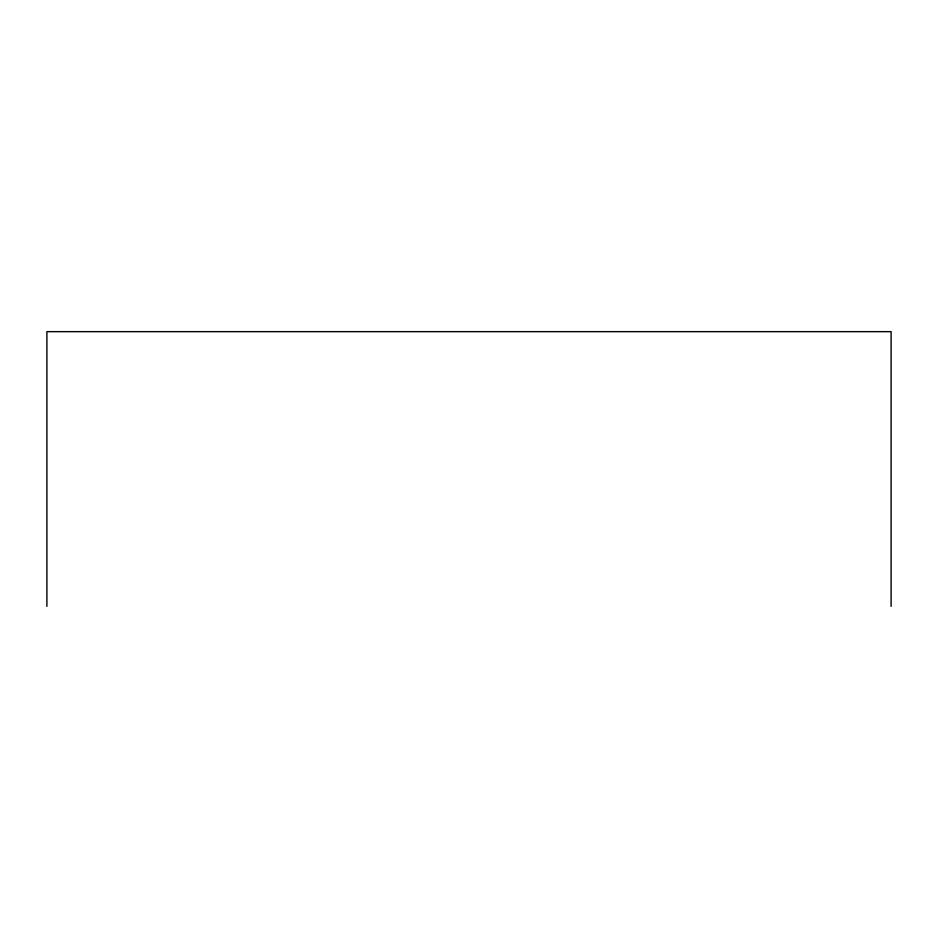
<?xml version="1.0" encoding="UTF-8"?>
<svg xmlns="http://www.w3.org/2000/svg" width="938" height="938" viewBox="0 0 938 938"><rect width="100%" height="100%" fill="white"/><g stroke="black" fill="none" stroke-linecap="round" stroke-linejoin="round"><path stroke-width="1.41" d="M891.1 606.347L891.1 331.653L46.9 331.653L46.9 606.347"/></g></svg>
